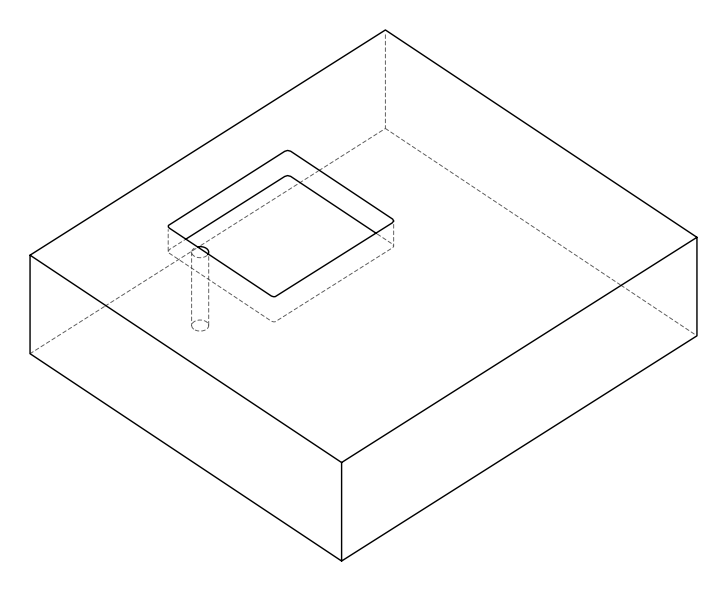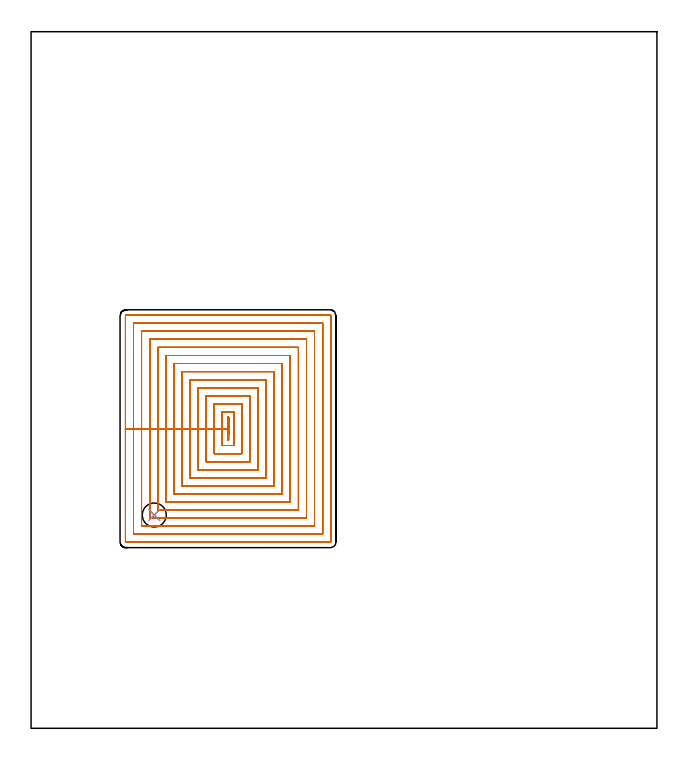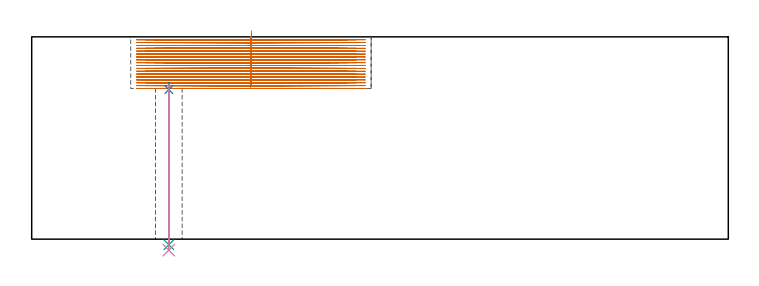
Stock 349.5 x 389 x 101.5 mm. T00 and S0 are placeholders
(PLAN: 4 operations, 3 tool changes, 129.9 min)
(1 MILL_RECTANGULAR_POCKET | POCKET_RECTANGULAR_STRAIGHT | NXT0201_008 | Follow Part, ap 1.5, ae 75% | 129.24 min | 414668 mm3)
(2 SPOT_DRILL | STEP1HOLE | NXT0321_9005460120000 | 0.04 min | 10 mm3)
(3 DRILL_THROUGH_HOLE_INTO_CENTER | STEP1HOLE | NXT0301_042 | 0.33 min | 2944 mm3)
(4 DRILL_TO_ENLARGE_THROUGH_HOLE | STEP1HOLE | UGT0301_268 | 0.34 min | 7668 mm3)
(TOOL NXT0201_008 | ENDMILL 6mm [2P460-0600-NA 1630] | D6 FL26 Z6)
(TOOL NXT0321_9005460120000 | NC Spot Drill, 142deg, 12mm, Carbide, Uncoated | D12 PA142 FL30 Z2)
(TOOL NXT0301_042 | Carbide Drill 7.1mm [860.1-0710-057A1-MM 2214] | D7.1 PA140 FL85 Z2)
(TOOL UGT0301_268 | Twist Drill 13.4 mm | D13.4 PA118 FL108 Z2)
(OP 1 MILL_RECTANGULAR_POCKET)
G17 G21 G94 G90
T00 M6
G54
G17 G0 G90 X110.3 Y164.134 S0 M3
G43 Z111.5 H1
Z104.5
G94 G1 Y173.7 Z101.937 F250.
X109.7 Z101.776
Y167.3 Z100.061
Y160.9 F500.
X110.3
Y173.7
X109.7
Y167.3
X106.7
Y157.9
X113.3
Y176.7
X106.7
Y167.3
X102.2
Y153.4
X117.8
Y181.2
X102.2
Y167.3
X97.7
Y148.9
X122.3
Y185.7
X97.7
Y167.3
X93.2
Y144.4
X126.8
Y190.2
X93.2
Y167.3
X88.7
Y139.9
X131.3
Y194.7
X88.7
Y167.3
X84.2
Y135.4
X135.8
Y199.2
X84.2
Y167.3
X79.7
Y130.9
X140.3
Y203.7
X79.7
Y167.3
X75.2
Y126.4
X144.8
Y208.2
X75.2
Y167.3
X70.7
Y121.9
X149.3
Y212.7
X70.7
Y167.3
X66.2
Y117.4
X153.8
Y217.2
X66.2
Y167.3
X61.7
Y112.9
X158.3
Y221.7
X61.7
Y167.3
X57.2
Y108.4
X162.8
Y226.2
X57.2
Y167.3
X52.7
Y104.1
G3 X52.9 Y103.9 R0.2
G1 X167.1
G3 X167.3 Y104.1 R0.2
G1 Y230.5
G3 X167.1 Y230.7 R0.2
G1 X52.9
G3 X52.7 Y230.5 R0.2
G1 Y167.3
Y166.3
G0 X110.3 Y164.134 Z103.061
G1 Y173.7 Z100.498 F250.
X109.7 Z100.337
Y167.3 Z98.622
Y160.9 F500.
X110.3
Y173.7
X109.7
Y167.3
X106.7
Y157.9
X113.3
Y176.7
X106.7
Y167.3
X102.2
Y153.4
X117.8
Y181.2
X102.2
Y167.3
X97.7
Y148.9
X122.3
Y185.7
X97.7
Y167.3
X93.2
Y144.4
X126.8
Y190.2
X93.2
Y167.3
X88.7
Y139.9
X131.3
Y194.7
X88.7
Y167.3
X84.2
Y135.4
X135.8
Y199.2
X84.2
Y167.3
X79.7
Y130.9
X140.3
Y203.7
X79.7
Y167.3
X75.2
Y126.4
X144.8
Y208.2
X75.2
Y167.3
X70.7
Y121.9
X149.3
Y212.7
X70.7
Y167.3
X66.2
Y117.4
X153.8
Y217.2
X66.2
Y167.3
X61.7
Y112.9
X158.3
Y221.7
X61.7
Y167.3
X57.2
Y108.4
X162.8
Y226.2
X57.2
Y167.3
X52.7
Y104.1
G3 X52.9 Y103.9 R0.2
G1 X167.1
G3 X167.3 Y104.1 R0.2
G1 Y230.5
G3 X167.1 Y230.7 R0.2
G1 X52.9
G3 X52.7 Y230.5 R0.2
G1 Y167.3
Y166.3
G0 X110.3 Y164.134 Z101.622
G1 Y173.7 Z99.059 F250.
X109.7 Z98.898
Y167.3 Z97.183
Y160.9 F500.
X110.3
Y173.7
X109.7
Y167.3
X106.7
Y157.9
X113.3
Y176.7
X106.7
Y167.3
X102.2
Y153.4
X117.8
Y181.2
X102.2
Y167.3
X97.7
Y148.9
X122.3
Y185.7
X97.7
Y167.3
X93.2
Y144.4
X126.8
Y190.2
X93.2
Y167.3
X88.7
Y139.9
X131.3
Y194.7
X88.7
Y167.3
X84.2
Y135.4
X135.8
Y199.2
X84.2
Y167.3
X79.7
Y130.9
X140.3
Y203.7
X79.7
Y167.3
X75.2
Y126.4
X144.8
Y208.2
X75.2
Y167.3
X70.7
Y121.9
X149.3
Y212.7
X70.7
Y167.3
X66.2
Y117.4
X153.8
Y217.2
X66.2
Y167.3
X61.7
Y112.9
X158.3
Y221.7
X61.7
Y167.3
X57.2
Y108.4
X162.8
Y226.2
X57.2
Y167.3
X52.7
Y104.1
G3 X52.9 Y103.9 R0.2
G1 X167.1
G3 X167.3 Y104.1 R0.2
G1 Y230.5
G3 X167.1 Y230.7 R0.2
G1 X52.9
G3 X52.7 Y230.5 R0.2
G1 Y167.3
Y166.3
G0 X110.3 Y164.134 Z100.183
G1 Y173.7 Z97.62 F250.
X109.7 Z97.459
Y167.3 Z95.744
Y160.9 F500.
X110.3
Y173.7
X109.7
Y167.3
X106.7
Y157.9
X113.3
Y176.7
X106.7
Y167.3
X102.2
Y153.4
X117.8
Y181.2
X102.2
Y167.3
X97.7
Y148.9
X122.3
Y185.7
X97.7
Y167.3
X93.2
Y144.4
X126.8
Y190.2
X93.2
Y167.3
X88.7
Y139.9
X131.3
Y194.7
X88.7
Y167.3
X84.2
Y135.4
X135.8
Y199.2
X84.2
Y167.3
X79.7
Y130.9
X140.3
Y203.7
X79.7
Y167.3
X75.2
Y126.4
X144.8
Y208.2
X75.2
Y167.3
X70.7
Y121.9
X149.3
Y212.7
X70.7
Y167.3
X66.2
Y117.4
X153.8
Y217.2
X66.2
Y167.3
X61.7
Y112.9
X158.3
Y221.7
X61.7
Y167.3
X57.2
Y108.4
X162.8
Y226.2
X57.2
Y167.3
X52.7
Y104.1
G3 X52.9 Y103.9 R0.2
G1 X167.1
G3 X167.3 Y104.1 R0.2
G1 Y230.5
G3 X167.1 Y230.7 R0.2
G1 X52.9
G3 X52.7 Y230.5 R0.2
G1 Y167.3
Y166.3
G0 X110.3 Y164.134 Z98.744
G1 Y173.7 Z96.181 F250.
X109.7 Z96.02
Y167.3 Z94.305
Y160.9 F500.
X110.3
Y173.7
X109.7
Y167.3
X106.7
Y157.9
X113.3
Y176.7
X106.7
Y167.3
X102.2
Y153.4
X117.8
Y181.2
X102.2
Y167.3
X97.7
Y148.9
X122.3
Y185.7
X97.7
Y167.3
X93.2
Y144.4
X126.8
Y190.2
X93.2
Y167.3
X88.7
Y139.9
X131.3
Y194.7
X88.7
Y167.3
X84.2
Y135.4
X135.8
Y199.2
X84.2
Y167.3
X79.7
Y130.9
X140.3
Y203.7
X79.7
Y167.3
X75.2
Y126.4
X144.8
Y208.2
X75.2
Y167.3
X70.7
Y121.9
X149.3
Y212.7
X70.7
Y167.3
X66.2
Y117.4
X153.8
Y217.2
X66.2
Y167.3
X61.7
Y112.9
X158.3
Y221.7
X61.7
Y167.3
X57.2
Y108.4
X162.8
Y226.2
X57.2
Y167.3
X52.7
Y104.1
G3 X52.9 Y103.9 R0.2
G1 X167.1
G3 X167.3 Y104.1 R0.2
G1 Y230.5
G3 X167.1 Y230.7 R0.2
G1 X52.9
G3 X52.7 Y230.5 R0.2
G1 Y167.3
Y166.3
G0 X110.3 Y164.134 Z97.305
G1 Y173.7 Z94.742 F250.
X109.7 Z94.581
Y167.3 Z92.867
Y160.9 F500.
X110.3
Y173.7
X109.7
Y167.3
X106.7
Y157.9
X113.3
Y176.7
X106.7
Y167.3
X102.2
Y153.4
X117.8
Y181.2
X102.2
Y167.3
X97.7
Y148.9
X122.3
Y185.7
X97.7
Y167.3
X93.2
Y144.4
X126.8
Y190.2
X93.2
Y167.3
X88.7
Y139.9
X131.3
Y194.7
X88.7
Y167.3
X84.2
Y135.4
X135.8
Y199.2
X84.2
Y167.3
X79.7
Y130.9
X140.3
Y203.7
X79.7
Y167.3
X75.2
Y126.4
X144.8
Y208.2
X75.2
Y167.3
X70.7
Y121.9
X149.3
Y212.7
X70.7
Y167.3
X66.2
Y117.4
X153.8
Y217.2
X66.2
Y167.3
X61.7
Y112.9
X158.3
Y221.7
X61.7
Y167.3
X57.2
Y108.4
X162.8
Y226.2
X57.2
Y167.3
X52.7
Y104.1
G3 X52.9 Y103.9 R0.2
G1 X167.1
G3 X167.3 Y104.1 R0.2
G1 Y230.5
G3 X167.1 Y230.7 R0.2
G1 X52.9
G3 X52.7 Y230.5 R0.2
G1 Y167.3
Y166.3
G0 X110.3 Y164.134 Z95.867
G1 Y173.7 Z93.303 F250.
X109.7 Z93.143
Y167.3 Z91.428
Y160.9 F500.
X110.3
Y173.7
X109.7
Y167.3
X106.7
Y157.9
X113.3
Y176.7
X106.7
Y167.3
X102.2
Y153.4
X117.8
Y181.2
X102.2
Y167.3
X97.7
Y148.9
X122.3
Y185.7
X97.7
Y167.3
X93.2
Y144.4
X126.8
Y190.2
X93.2
Y167.3
X88.7
Y139.9
X131.3
Y194.7
X88.7
Y167.3
X84.2
Y135.4
X135.8
Y199.2
X84.2
Y167.3
X79.7
Y130.9
X140.3
Y203.7
X79.7
Y167.3
X75.2
Y126.4
X144.8
Y208.2
X75.2
Y167.3
X70.7
Y121.9
X149.3
Y212.7
X70.7
Y167.3
X66.2
Y117.4
X153.8
Y217.2
X66.2
Y167.3
X61.7
Y112.9
X158.3
Y221.7
X61.7
Y167.3
X57.2
Y108.4
X162.8
Y226.2
X57.2
Y167.3
X52.7
Y104.1
G3 X52.9 Y103.9 R0.2
G1 X167.1
G3 X167.3 Y104.1 R0.2
G1 Y230.5
G3 X167.1 Y230.7 R0.2
G1 X52.9
G3 X52.7 Y230.5 R0.2
G1 Y167.3
Y166.3
G0 X110.3 Y164.134 Z94.428
G1 Y173.7 Z91.864 F250.
X109.7 Z91.704
Y167.3 Z89.989
Y160.9 F500.
X110.3
Y173.7
X109.7
Y167.3
X106.7
Y157.9
X113.3
Y176.7
X106.7
Y167.3
X102.2
Y153.4
X117.8
Y181.2
X102.2
Y167.3
X97.7
Y148.9
X122.3
Y185.7
X97.7
Y167.3
X93.2
Y144.4
X126.8
Y190.2
X93.2
Y167.3
X88.7
Y139.9
X131.3
Y194.7
X88.7
Y167.3
X84.2
Y135.4
X135.8
Y199.2
X84.2
Y167.3
X79.7
Y130.9
X140.3
Y203.7
X79.7
Y167.3
X75.2
Y126.4
X144.8
Y208.2
X75.2
Y167.3
X70.7
Y121.9
X149.3
Y212.7
X70.7
Y167.3
X66.2
Y117.4
X153.8
Y217.2
X66.2
Y167.3
X61.7
Y112.9
X158.3
Y221.7
X61.7
Y167.3
X57.2
Y108.4
X162.8
Y226.2
X57.2
Y167.3
X52.7
Y104.1
G3 X52.9 Y103.9 R0.2
G1 X167.1
G3 X167.3 Y104.1 R0.2
G1 Y230.5
G3 X167.1 Y230.7 R0.2
G1 X52.9
G3 X52.7 Y230.5 R0.2
G1 Y167.3
Y166.3
G0 X110.3 Y164.134 Z92.989
G1 Y173.7 Z90.426 F250.
X109.7 Z90.265
Y167.3 Z88.55
Y160.9 F500.
X110.3
Y173.7
X109.7
Y167.3
X106.7
Y157.9
X113.3
Y176.7
X106.7
Y167.3
X102.2
Y153.4
X117.8
Y181.2
X102.2
Y167.3
X97.7
Y148.9
X122.3
Y185.7
X97.7
Y167.3
X93.2
Y144.4
X126.8
Y190.2
X93.2
Y167.3
X88.7
Y139.9
X131.3
Y194.7
X88.7
Y167.3
X84.2
Y135.4
X135.8
Y199.2
X84.2
Y167.3
X79.7
Y130.9
X140.3
Y203.7
X79.7
Y167.3
X75.2
Y126.4
X144.8
Y208.2
X75.2
Y167.3
X70.7
Y121.9
X149.3
Y212.7
X70.7
Y167.3
X66.2
Y117.4
X153.8
Y217.2
X66.2
Y167.3
X61.7
Y112.9
X158.3
Y221.7
X61.7
Y167.3
X57.2
Y108.4
X162.8
Y226.2
X57.2
Y167.3
X52.7
Y104.1
G3 X52.9 Y103.9 R0.2
G1 X167.1
G3 X167.3 Y104.1 R0.2
G1 Y230.5
G3 X167.1 Y230.7 R0.2
G1 X52.9
G3 X52.7 Y230.5 R0.2
G1 Y167.3
Y166.3
G0 X110.3 Y164.134 Z91.55
G1 Y173.7 Z88.987 F250.
X109.7 Z88.826
Y167.3 Z87.111
Y160.9 F500.
X110.3
Y173.7
X109.7
Y167.3
X106.7
Y157.9
X113.3
Y176.7
X106.7
Y167.3
X102.2
Y153.4
X117.8
Y181.2
X102.2
Y167.3
X97.7
Y148.9
X122.3
Y185.7
X97.7
Y167.3
X93.2
Y144.4
X126.8
Y190.2
X93.2
Y167.3
X88.7
Y139.9
X131.3
Y194.7
X88.7
Y167.3
X84.2
Y135.4
X135.8
Y199.2
X84.2
Y167.3
X79.7
Y130.9
X140.3
Y203.7
X79.7
Y167.3
X75.2
Y126.4
X144.8
Y208.2
X75.2
Y167.3
X70.7
Y121.9
X149.3
Y212.7
X70.7
Y167.3
X66.2
Y117.4
X153.8
Y217.2
X66.2
Y167.3
X61.7
Y112.9
X158.3
Y221.7
X61.7
Y167.3
X57.2
Y108.4
X162.8
Y226.2
X57.2
Y167.3
X52.7
Y104.1
G3 X52.9 Y103.9 R0.2
G1 X167.1
G3 X167.3 Y104.1 R0.2
G1 Y230.5
G3 X167.1 Y230.7 R0.2
G1 X52.9
G3 X52.7 Y230.5 R0.2
G1 Y167.3
Y166.3
G0 X110.3 Y164.134 Z90.111
G1 Y173.7 Z87.548 F250.
X109.7 Z87.387
Y167.3 Z85.672
Y160.9 F500.
X110.3
Y173.7
X109.7
Y167.3
X106.7
Y157.9
X113.3
Y176.7
X106.7
Y167.3
X102.2
Y153.4
X117.8
Y181.2
X102.2
Y167.3
X97.7
Y148.9
X122.3
Y185.7
X97.7
Y167.3
X93.2
Y144.4
X126.8
Y190.2
X93.2
Y167.3
X88.7
Y139.9
X131.3
Y194.7
X88.7
Y167.3
X84.2
Y135.4
X135.8
Y199.2
X84.2
Y167.3
X79.7
Y130.9
X140.3
Y203.7
X79.7
Y167.3
X75.2
Y126.4
X144.8
Y208.2
X75.2
Y167.3
X70.7
Y121.9
X149.3
Y212.7
X70.7
Y167.3
X66.2
Y117.4
X153.8
Y217.2
X66.2
Y167.3
X61.7
Y112.9
X158.3
Y221.7
X61.7
Y167.3
X57.2
Y108.4
X162.8
Y226.2
X57.2
Y167.3
X52.7
Y104.1
G3 X52.9 Y103.9 R0.2
G1 X167.1
G3 X167.3 Y104.1 R0.2
G1 Y230.5
G3 X167.1 Y230.7 R0.2
G1 X52.9
G3 X52.7 Y230.5 R0.2
G1 Y167.3
Y166.3
G0 X110.3 Y164.134 Z88.672
G1 Y173.7 Z86.109 F250.
X109.7 Z85.948
Y167.3 Z84.233
Y160.9 F500.
X110.3
Y173.7
X109.7
Y167.3
X106.7
Y157.9
X113.3
Y176.7
X106.7
Y167.3
X102.2
Y153.4
X117.8
Y181.2
X102.2
Y167.3
X97.7
Y148.9
X122.3
Y185.7
X97.7
Y167.3
X93.2
Y144.4
X126.8
Y190.2
X93.2
Y167.3
X88.7
Y139.9
X131.3
Y194.7
X88.7
Y167.3
X84.2
Y135.4
X135.8
Y199.2
X84.2
Y167.3
X79.7
Y130.9
X140.3
Y203.7
X79.7
Y167.3
X75.2
Y126.4
X144.8
Y208.2
X75.2
Y167.3
X70.7
Y121.9
X149.3
Y212.7
X70.7
Y167.3
X66.2
Y117.4
X153.8
Y217.2
X66.2
Y167.3
X61.7
Y112.9
X158.3
Y221.7
X61.7
Y167.3
X57.2
Y108.4
X162.8
Y226.2
X57.2
Y167.3
X52.7
Y104.1
G3 X52.9 Y103.9 R0.2
G1 X167.1
G3 X167.3 Y104.1 R0.2
G1 Y230.5
G3 X167.1 Y230.7 R0.2
G1 X52.9
G3 X52.7 Y230.5 R0.2
G1 Y167.3
Y166.3
G0 X110.3 Y164.134 Z87.233
G1 Y173.7 Z84.67 F250.
X109.7 Z84.509
Y167.3 Z82.794
Y160.9 F500.
X110.3
Y173.7
X109.7
Y167.3
X106.7
Y157.9
X113.3
Y176.7
X106.7
Y167.3
X102.2
Y153.4
X117.8
Y181.2
X102.2
Y167.3
X97.7
Y148.9
X122.3
Y185.7
X97.7
Y167.3
X93.2
Y144.4
X126.8
Y190.2
X93.2
Y167.3
X88.7
Y139.9
X131.3
Y194.7
X88.7
Y167.3
X84.2
Y135.4
X135.8
Y199.2
X84.2
Y167.3
X79.7
Y130.9
X140.3
Y203.7
X79.7
Y167.3
X75.2
Y126.4
X144.8
Y208.2
X75.2
Y167.3
X70.7
Y121.9
X149.3
Y212.7
X70.7
Y167.3
X66.2
Y117.4
X153.8
Y217.2
X66.2
Y167.3
X61.7
Y112.9
X158.3
Y221.7
X61.7
Y167.3
X57.2
Y108.4
X162.8
Y226.2
X57.2
Y167.3
X52.7
Y104.1
G3 X52.9 Y103.9 R0.2
G1 X167.1
G3 X167.3 Y104.1 R0.2
G1 Y230.5
G3 X167.1 Y230.7 R0.2
G1 X52.9
G3 X52.7 Y230.5 R0.2
G1 Y167.3
Y166.3
G0 X110.3 Y164.134 Z85.794
G1 Y173.7 Z83.231 F250.
X109.7 Z83.07
Y167.3 Z81.356
Y160.9 F500.
X110.3
Y173.7
X109.7
Y167.3
X106.7
Y157.9
X113.3
Y176.7
X106.7
Y167.3
X102.2
Y153.4
X117.8
Y181.2
X102.2
Y167.3
X97.7
Y148.9
X122.3
Y185.7
X97.7
Y167.3
X93.2
Y144.4
X126.8
Y190.2
X93.2
Y167.3
X88.7
Y139.9
X131.3
Y194.7
X88.7
Y167.3
X84.2
Y135.4
X135.8
Y199.2
X84.2
Y167.3
X79.7
Y130.9
X140.3
Y203.7
X79.7
Y167.3
X75.2
Y126.4
X144.8
Y208.2
X75.2
Y167.3
X70.7
Y121.9
X149.3
Y212.7
X70.7
Y167.3
X66.2
Y117.4
X153.8
Y217.2
X66.2
Y167.3
X61.7
Y112.9
X158.3
Y221.7
X61.7
Y167.3
X57.2
Y108.4
X162.8
Y226.2
X57.2
Y167.3
X52.7
Y104.1
G3 X52.9 Y103.9 R0.2
G1 X167.1
G3 X167.3 Y104.1 R0.2
G1 Y230.5
G3 X167.1 Y230.7 R0.2
G1 X52.9
G3 X52.7 Y230.5 R0.2
G1 Y167.3
Y166.3
G0 X110.3 Y164.134 Z84.356
G1 Y173.7 Z81.792 F250.
X109.7 Z81.632
Y167.3 Z79.917
Y160.9 F500.
X110.3
Y173.7
X109.7
Y167.3
X106.7
Y157.9
X113.3
Y176.7
X106.7
Y167.3
X102.2
Y153.4
X117.8
Y181.2
X102.2
Y167.3
X97.7
Y148.9
X122.3
Y185.7
X97.7
Y167.3
X93.2
Y144.4
X126.8
Y190.2
X93.2
Y167.3
X88.7
Y139.9
X131.3
Y194.7
X88.7
Y167.3
X84.2
Y135.4
X135.8
Y199.2
X84.2
Y167.3
X79.7
Y130.9
X140.3
Y203.7
X79.7
Y167.3
X75.2
Y126.4
X144.8
Y208.2
X75.2
Y167.3
X70.7
Y121.9
X149.3
Y212.7
X70.7
Y167.3
X66.2
Y117.4
X153.8
Y217.2
X66.2
Y167.3
X61.7
Y112.9
X158.3
Y221.7
X61.7
Y167.3
X57.2
Y108.4
X162.8
Y226.2
X57.2
Y167.3
X52.7
Y104.1
G3 X52.9 Y103.9 R0.2
G1 X167.1
G3 X167.3 Y104.1 R0.2
G1 Y230.5
G3 X167.1 Y230.7 R0.2
G1 X52.9
G3 X52.7 Y230.5 R0.2
G1 Y167.3
Y166.3
G0 X110.3 Y164.134 Z82.917
G1 Y173.7 Z80.353 F250.
X109.7 Z80.193
Y167.3 Z78.478
Y160.9 F500.
X110.3
Y173.7
X109.7
Y167.3
X106.7
Y157.9
X113.3
Y176.7
X106.7
Y167.3
X102.2
Y153.4
X117.8
Y181.2
X102.2
Y167.3
X97.7
Y148.9
X122.3
Y185.7
X97.7
Y167.3
X93.2
Y144.4
X126.8
Y190.2
X93.2
Y167.3
X88.7
Y139.9
X131.3
Y194.7
X88.7
Y167.3
X84.2
Y135.4
X135.8
Y199.2
X84.2
Y167.3
X79.7
Y130.9
X140.3
Y203.7
X79.7
Y167.3
X75.2
Y126.4
X144.8
Y208.2
X75.2
Y167.3
X70.7
Y121.9
X149.3
Y212.7
X70.7
Y167.3
X66.2
Y117.4
X153.8
Y217.2
X66.2
Y167.3
X61.7
Y112.9
X158.3
Y221.7
X61.7
Y167.3
X57.2
Y108.4
X162.8
Y226.2
X57.2
Y167.3
X52.7
Y104.1
G3 X52.9 Y103.9 R0.2
G1 X167.1
G3 X167.3 Y104.1 R0.2
G1 Y230.5
G3 X167.1 Y230.7 R0.2
G1 X52.9
G3 X52.7 Y230.5 R0.2
G1 Y167.3
Y166.3
G0 X110.3 Y164.134 Z81.478
G1 Y173.7 Z78.915 F250.
X109.7 Z78.754
Y167.3 Z77.039
Y160.9 F500.
X110.3
Y173.7
X109.7
Y167.3
X106.7
Y157.9
X113.3
Y176.7
X106.7
Y167.3
X102.2
Y153.4
X117.8
Y181.2
X102.2
Y167.3
X97.7
Y148.9
X122.3
Y185.7
X97.7
Y167.3
X93.2
Y144.4
X126.8
Y190.2
X93.2
Y167.3
X88.7
Y139.9
X131.3
Y194.7
X88.7
Y167.3
X84.2
Y135.4
X135.8
Y199.2
X84.2
Y167.3
X79.7
Y130.9
X140.3
Y203.7
X79.7
Y167.3
X75.2
Y126.4
X144.8
Y208.2
X75.2
Y167.3
X70.7
Y121.9
X149.3
Y212.7
X70.7
Y167.3
X66.2
Y117.4
X153.8
Y217.2
X66.2
Y167.3
X61.7
Y112.9
X158.3
Y221.7
X61.7
Y167.3
X57.2
Y108.4
X162.8
Y226.2
X57.2
Y167.3
X52.7
Y104.1
G3 X52.9 Y103.9 R0.2
G1 X167.1
G3 X167.3 Y104.1 R0.2
G1 Y230.5
G3 X167.1 Y230.7 R0.2
G1 X52.9
G3 X52.7 Y230.5 R0.2
G1 Y167.3
Y166.3
G0 X110.3 Y164.134 Z80.039
G1 Y173.7 Z77.476 F250.
X109.7 Z77.315
Y167.3 Z75.6
Y160.9 F500.
X110.3
Y173.7
X109.7
Y167.3
X106.7
Y157.9
X113.3
Y176.7
X106.7
Y167.3
X102.2
Y153.4
X117.8
Y181.2
X102.2
Y167.3
X97.7
Y148.9
X122.3
Y185.7
X97.7
Y167.3
X93.2
Y144.4
X126.8
Y190.2
X93.2
Y167.3
X88.7
Y139.9
X131.3
Y194.7
X88.7
Y167.3
X84.2
Y135.4
X135.8
Y199.2
X84.2
Y167.3
X79.7
Y130.9
X140.3
Y203.7
X79.7
Y167.3
X75.2
Y126.4
X144.8
Y208.2
X75.2
Y167.3
X70.7
Y121.9
X149.3
Y212.7
X70.7
Y167.3
X66.2
Y117.4
X153.8
Y217.2
X66.2
Y167.3
X61.7
Y112.9
X158.3
Y221.7
X61.7
Y167.3
X57.2
Y108.4
X162.8
Y226.2
X57.2
Y167.3
X52.7
Y104.1
G3 X52.9 Y103.9 R0.2
G1 X167.1
G3 X167.3 Y104.1 R0.2
G1 Y230.5
G3 X167.1 Y230.7 R0.2
G1 X52.9
G3 X52.7 Y230.5 R0.2
G1 Y167.3
Y166.3
G0 Z111.5
M5
M2
(OP 2 SPOT_DRILL)
G17 G21 G94 G90
T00 M6
G54
G17 G0 G90 X68.8 Y119.1 S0 M3
G43 Z111.5 H0
G94 G81 G98 Z75.023 F250. R78.6
G80
M5
M2
(OP 3 DRILL_THROUGH_HOLE_INTO_CENTER)
G17 G21 G94 G90
T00 M6
G54
G17 G0 G90 X68.8 Y119.1 S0 M3
G43 Z111.5 H1
G94 G73 G98 Z-2.792 F250. Q6.533 R77.6
G80
M5
M2
(OP 4 DRILL_TO_ENLARGE_THROUGH_HOLE)
G17 G21 G94 G90
T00 M6
G54
G17 G0 G90 X68.8 Y119.1 S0 M3
G43 Z111.5 H0
G94 G73 G98 Z-5.526 F250. Q11.589 R77.6
G80
M5
M2
